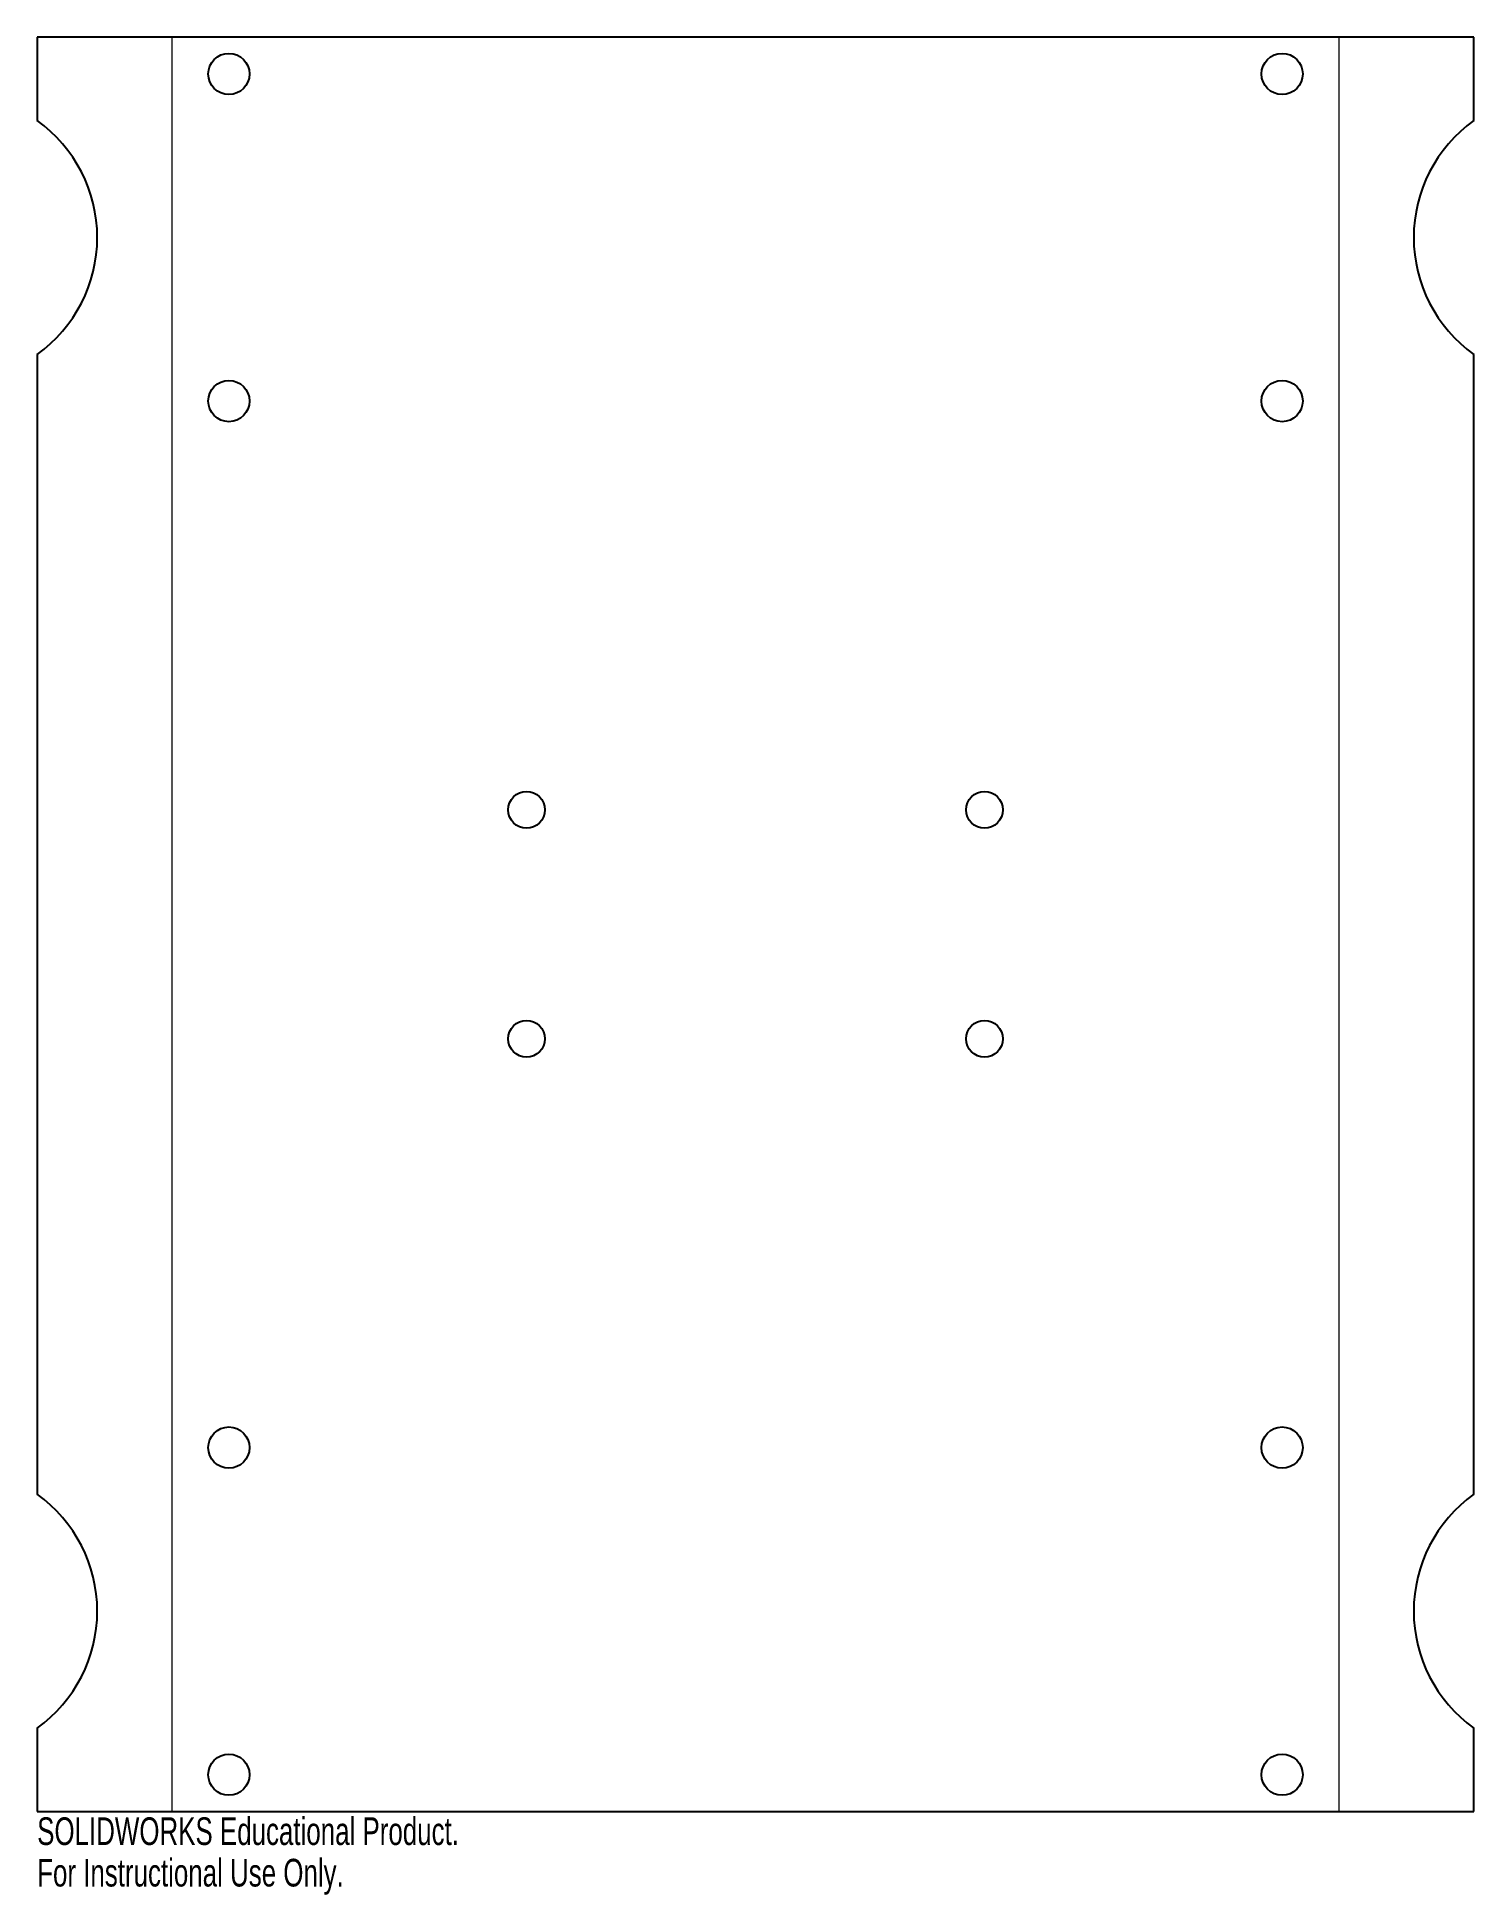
# Model space of a CAD drawing. Header units: millimetres. Extents: x -125 to 125, y -170 to 155.
import ezdxf

# ---------------------------------------------------------------- set-up
doc = ezdxf.new("R2010")
doc.units = ezdxf.units.MM
doc.styles.add('SLDTEXTSTYLE0', font='TXT', dxfattribs={"width": 0.7})

msp = doc.modelspace()

# ---------------------------------------------------------------- linework, layer by layer
at = {"color": 7, "linetype": 'Continuous', "lineweight": 25}
for p, q in [((125.49, 155), (-125.49, 155)), ((-125.49, 155), (-125.49, 140.42)), ((125.49, 140.42), (125.49, 155)), ((-125.49, 99.58), (-125.49, -99.58)), ((125.49, -99.58), (125.49, 99.58)), ((-125.49, -140.42), (-125.49, -155)), ((125.49, -155), (125.49, -140.42)), ((-125.49, -155), (125.49, -155))]:
    msp.add_line(p, q, dxfattribs=at)
at = {"color": 8, "linetype": 'Continuous', "lineweight": 0}
for p, q in [((-101.99, 155), (-101.99, -155)), ((101.99, -155), (101.99, 155))]:
    msp.add_line(p, q, dxfattribs=at)
at = {"color": 7, "linetype": 'Continuous', "lineweight": 25}
for centre, radius in [((-92, 148.57), 3.6), ((92, 148.57), 3.6), ((-92, 91.42), 3.6), ((92, 91.42), 3.6), ((-40, 20), 3.2), ((40, 20), 3.2), ((-40, -20), 3.2), ((40, -20), 3.2), ((-92, -91.42), 3.6), ((92, -91.42), 3.6), ((-92, -148.57), 3.6), ((92, -148.57), 3.6)]:
    msp.add_circle(centre, radius, dxfattribs=at)
for centre, start, end in [((-140.09, 120), 305.5683, 54.4317), ((140.09, 120), 125.5683, 234.4317), ((-140.09, -120), 305.5683, 54.4317), ((140.09, -120), 125.5683, 234.4317)]:
    msp.add_arc(centre, 25.1, start, end, dxfattribs=at)

# ---------------------------------------------------------------- texts
at = {"color": 7, "linetype": 'Continuous', "char_height": 4.8336, "attachment_point": 1, "style": 'SLDTEXTSTYLE0'}
for s, insert in [('SOLIDWORKS Educational Product.', (-125.49, -156.02)), ('For Instructional Use Only.', (-125.49, -163.27))]:
    msp.add_mtext(s, dxfattribs=dict(at, insert=insert))

doc.saveas('drawing.dxf')
